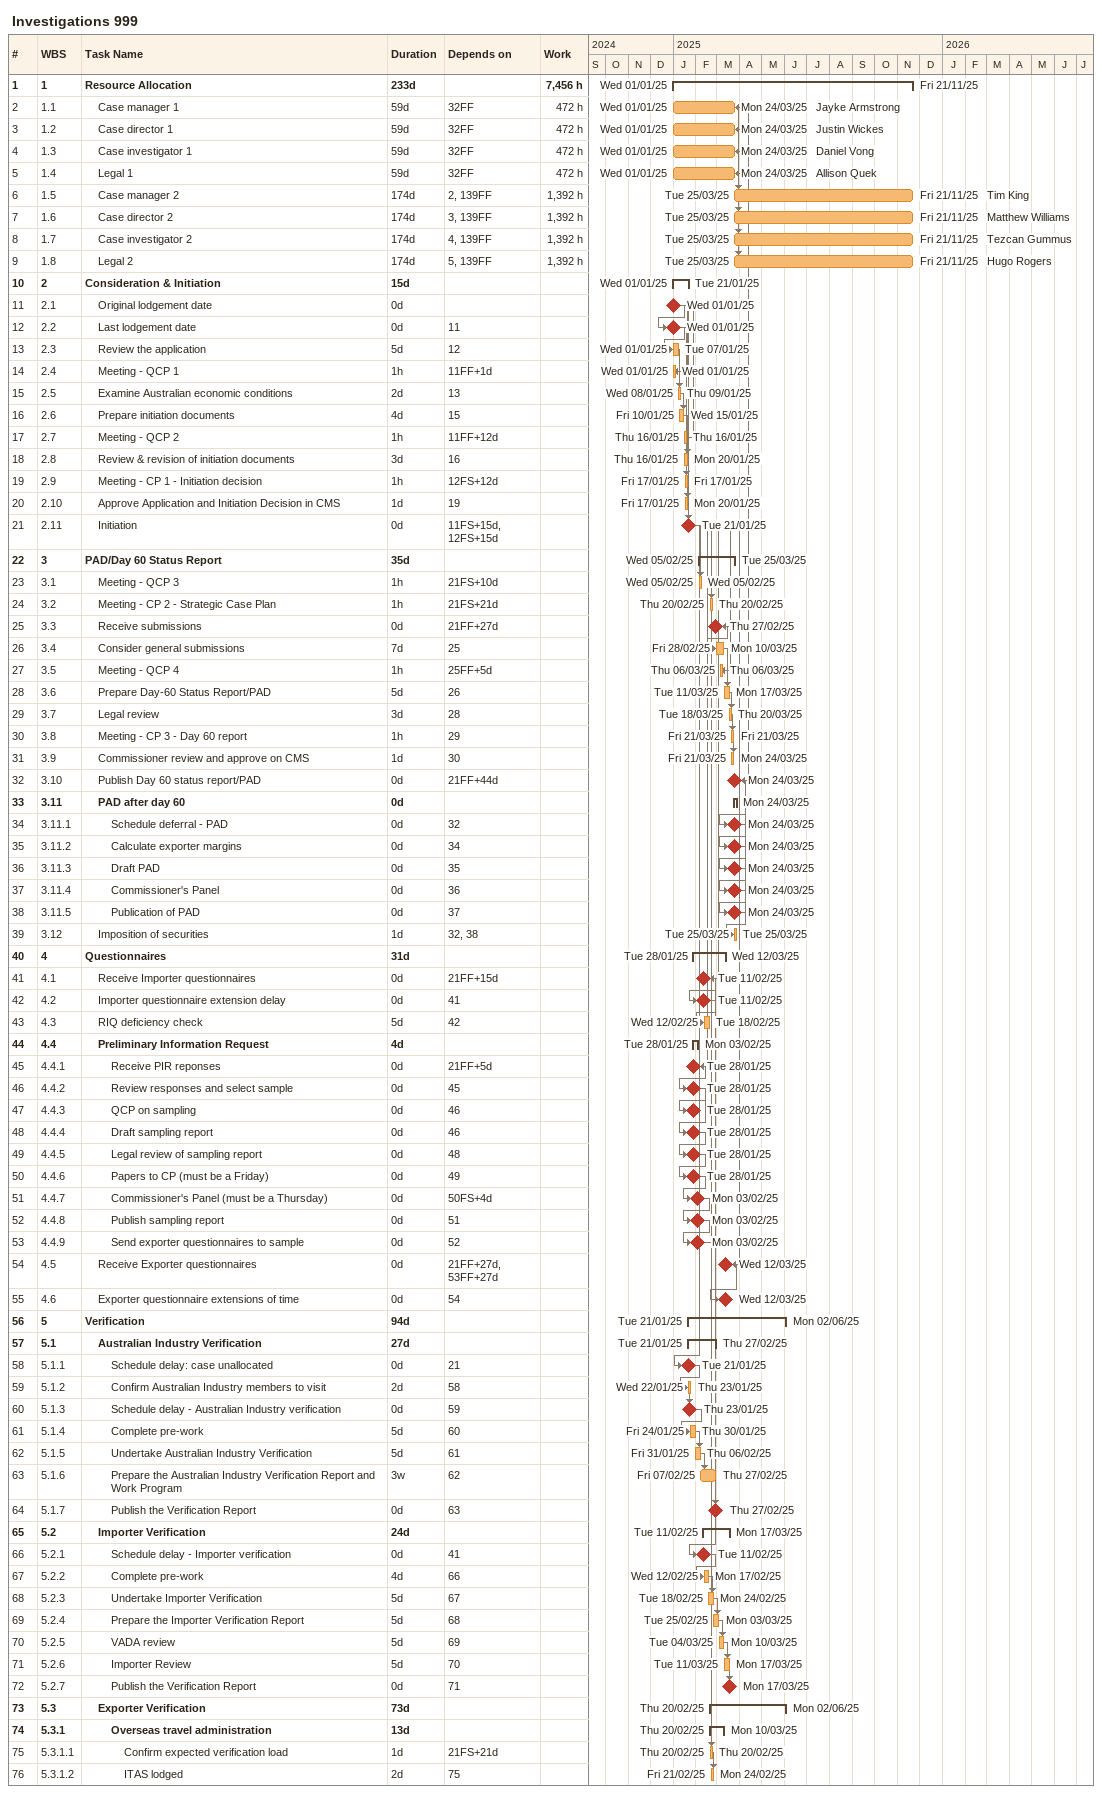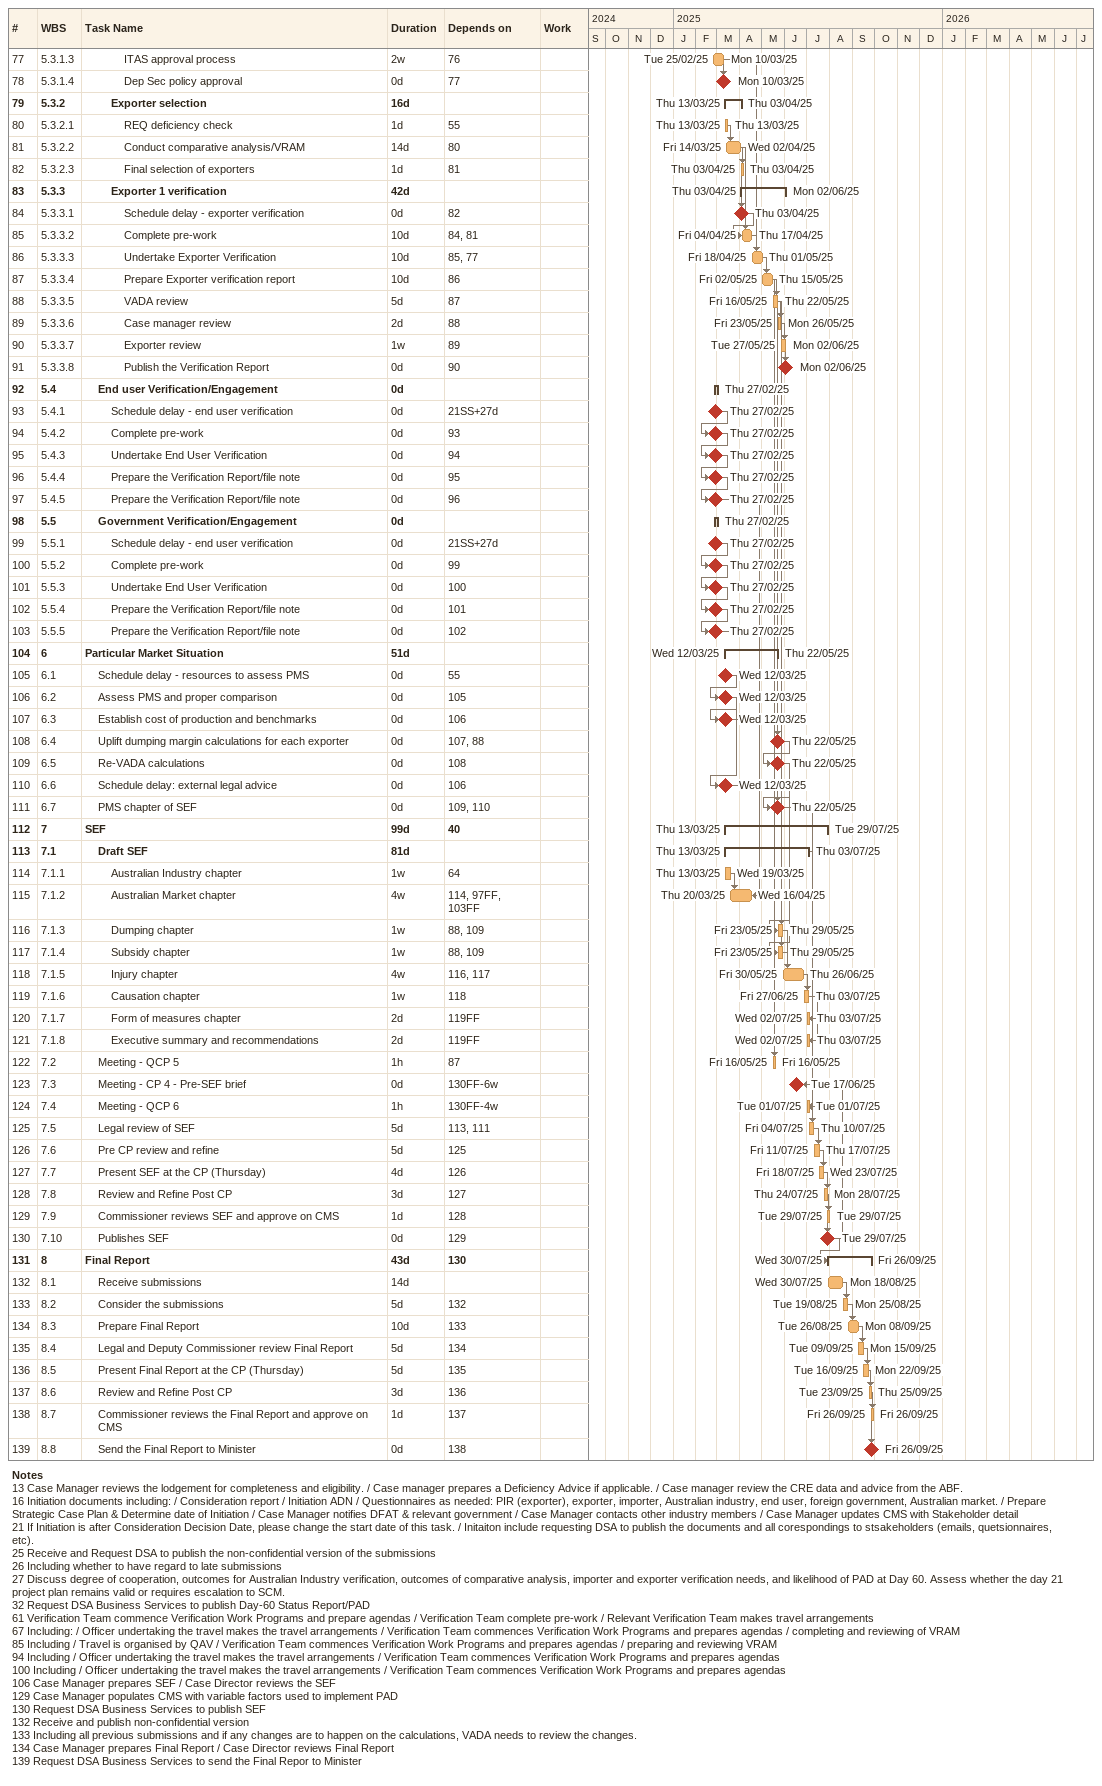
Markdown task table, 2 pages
Investigations 999

| ID | WBS | Task | Duration | Start | Finish | Predecessors | Resources | Work (h) |
|---|---|---|---|---|---|---|---|---|
| 1 | 1 | **Resource Allocation** | 233d | 2025-01-01 | 2025-11-21 |  |  | 7456 |
| 2 | 1.1 | Case manager 1 | 59d | 2025-01-01 | 2025-03-24 | 32FF | Jayke Armstrong | 472 |
| 3 | 1.2 | Case director 1 | 59d | 2025-01-01 | 2025-03-24 | 32FF | Justin Wickes | 472 |
| 4 | 1.3 | Case investigator 1 | 59d | 2025-01-01 | 2025-03-24 | 32FF | Daniel Vong | 472 |
| 5 | 1.4 | Legal 1 | 59d | 2025-01-01 | 2025-03-24 | 32FF | Allison Quek | 472 |
| 6 | 1.5 | Case manager 2 | 174d | 2025-03-25 | 2025-11-21 | 2, 139FF | Tim King | 1392 |
| 7 | 1.6 | Case director 2 | 174d | 2025-03-25 | 2025-11-21 | 3, 139FF | Matthew Williams | 1392 |
| 8 | 1.7 | Case investigator 2 | 174d | 2025-03-25 | 2025-11-21 | 4, 139FF | Tezcan Gummus | 1392 |
| 9 | 1.8 | Legal 2 | 174d | 2025-03-25 | 2025-11-21 | 5, 139FF | Hugo Rogers | 1392 |
| 10 | 2 | **Consideration & Initiation** | 15d | 2025-01-01 | 2025-01-21 |  |  |  |
| 11 | 2.1 | Original lodgement date | 0d | 2025-01-01 | 2025-01-01 |  |  |  |
| 12 | 2.2 | Last lodgement date | 0d | 2025-01-01 | 2025-01-01 | 11 |  |  |
| 13 | 2.3 | Review the application | 5d | 2025-01-01 | 2025-01-07 | 12 |  |  |
| 14 | 2.4 | Meeting - QCP 1 | 1h | 2025-01-01 | 2025-01-01 | 11FF+1d |  |  |
| 15 | 2.5 | Examine Australian economic conditions | 2d | 2025-01-08 | 2025-01-09 | 13 |  |  |
| 16 | 2.6 | Prepare initiation documents | 4d | 2025-01-10 | 2025-01-15 | 15 |  |  |
| 17 | 2.7 | Meeting - QCP 2 | 1h | 2025-01-16 | 2025-01-16 | 11FF+12d |  |  |
| 18 | 2.8 | Review & revision of initiation documents | 3d | 2025-01-16 | 2025-01-20 | 16 |  |  |
| 19 | 2.9 | Meeting - CP 1 - Initiation decision | 1h | 2025-01-17 | 2025-01-17 | 12FS+12d |  |  |
| 20 | 2.10 | Approve Application and Initiation Decision in CMS | 1d | 2025-01-17 | 2025-01-20 | 19 |  |  |
| 21 | 2.11 | Initiation | 0d | 2025-01-21 | 2025-01-21 | 11FS+15d, 12FS+15d |  |  |
| 22 | 3 | **PAD/Day 60 Status Report** | 35d | 2025-02-05 | 2025-03-25 |  |  |  |
| 23 | 3.1 | Meeting - QCP 3 | 1h | 2025-02-05 | 2025-02-05 | 21FS+10d |  |  |
| 24 | 3.2 | Meeting - CP 2 - Strategic Case Plan | 1h | 2025-02-20 | 2025-02-20 | 21FS+21d |  |  |
| 25 | 3.3 | Receive submissions | 0d | 2025-02-27 | 2025-02-27 | 21FF+27d |  |  |
| 26 | 3.4 | Consider general submissions | 7d | 2025-02-28 | 2025-03-10 | 25 |  |  |
| 27 | 3.5 | Meeting - QCP 4 | 1h | 2025-03-06 | 2025-03-06 | 25FF+5d |  |  |
| 28 | 3.6 | Prepare Day-60 Status Report/PAD | 5d | 2025-03-11 | 2025-03-17 | 26 |  |  |
| 29 | 3.7 | Legal review | 3d | 2025-03-18 | 2025-03-20 | 28 |  |  |
| 30 | 3.8 | Meeting - CP 3 - Day 60 report | 1h | 2025-03-21 | 2025-03-21 | 29 |  |  |
| 31 | 3.9 | Commissioner review and approve on CMS | 1d | 2025-03-21 | 2025-03-24 | 30 |  |  |
| 32 | 3.10 | Publish Day 60 status report/PAD | 0d | 2025-03-24 | 2025-03-24 | 21FF+44d |  |  |
| 33 | 3.11 | **PAD after day 60** | 0d | 2025-03-24 | 2025-03-24 |  |  |  |
| 34 | 3.11.1 | Schedule deferral - PAD | 0d | 2025-03-24 | 2025-03-24 | 32 |  |  |
| 35 | 3.11.2 | Calculate exporter margins | 0d | 2025-03-24 | 2025-03-24 | 34 |  |  |
| 36 | 3.11.3 | Draft PAD | 0d | 2025-03-24 | 2025-03-24 | 35 |  |  |
| 37 | 3.11.4 | Commissioner's Panel | 0d | 2025-03-24 | 2025-03-24 | 36 |  |  |
| 38 | 3.11.5 | Publication of PAD | 0d | 2025-03-24 | 2025-03-24 | 37 |  |  |
| 39 | 3.12 | Imposition of securities | 1d | 2025-03-25 | 2025-03-25 | 32, 38 |  |  |
| 40 | 4 | **Questionnaires** | 31d | 2025-01-28 | 2025-03-12 |  |  |  |
| 41 | 4.1 | Receive Importer questionnaires | 0d | 2025-02-11 | 2025-02-11 | 21FF+15d |  |  |
| 42 | 4.2 | Importer questionnaire extension delay | 0d | 2025-02-11 | 2025-02-11 | 41 |  |  |
| 43 | 4.3 | RIQ deficiency check | 5d | 2025-02-12 | 2025-02-18 | 42 |  |  |
| 44 | 4.4 | **Preliminary Information Request** | 4d | 2025-01-28 | 2025-02-03 |  |  |  |
| 45 | 4.4.1 | Receive PIR reponses | 0d | 2025-01-28 | 2025-01-28 | 21FF+5d |  |  |
| 46 | 4.4.2 | Review responses and select sample | 0d | 2025-01-28 | 2025-01-28 | 45 |  |  |
| 47 | 4.4.3 | QCP on sampling | 0d | 2025-01-28 | 2025-01-28 | 46 |  |  |
| 48 | 4.4.4 | Draft sampling report | 0d | 2025-01-28 | 2025-01-28 | 46 |  |  |
| 49 | 4.4.5 | Legal review of sampling report | 0d | 2025-01-28 | 2025-01-28 | 48 |  |  |
| 50 | 4.4.6 | Papers to CP (must be a Friday) | 0d | 2025-01-28 | 2025-01-28 | 49 |  |  |
| 51 | 4.4.7 | Commissioner's Panel (must be a Thursday) | 0d | 2025-02-03 | 2025-02-03 | 50FS+4d |  |  |
| 52 | 4.4.8 | Publish sampling report | 0d | 2025-02-03 | 2025-02-03 | 51 |  |  |
| 53 | 4.4.9 | Send exporter questionnaires to sample | 0d | 2025-02-03 | 2025-02-03 | 52 |  |  |
| 54 | 4.5 | Receive Exporter questionnaires | 0d | 2025-03-12 | 2025-03-12 | 21FF+27d, 53FF+27d |  |  |
| 55 | 4.6 | Exporter questionnaire extensions of time | 0d | 2025-03-12 | 2025-03-12 | 54 |  |  |
| 56 | 5 | **Verification** | 94d | 2025-01-21 | 2025-06-02 |  |  |  |
| 57 | 5.1 | **Australian Industry Verification** | 27d | 2025-01-21 | 2025-02-27 |  |  |  |
| 58 | 5.1.1 | Schedule delay: case unallocated | 0d | 2025-01-21 | 2025-01-21 | 21 |  |  |
| 59 | 5.1.2 | Confirm Australian Industry members to visit | 2d | 2025-01-22 | 2025-01-23 | 58 |  |  |
| 60 | 5.1.3 | Schedule delay - Australian Industry verification | 0d | 2025-01-23 | 2025-01-23 | 59 |  |  |
| 61 | 5.1.4 | Complete pre-work | 5d | 2025-01-24 | 2025-01-30 | 60 |  |  |
| 62 | 5.1.5 | Undertake Australian Industry Verification | 5d | 2025-01-31 | 2025-02-06 | 61 |  |  |
| 63 | 5.1.6 | Prepare the Australian Industry Verification Report and Work Program | 3w | 2025-02-07 | 2025-02-27 | 62 |  |  |
| 64 | 5.1.7 | Publish the Verification Report | 0d | 2025-02-27 | 2025-02-27 | 63 |  |  |
| 65 | 5.2 | **Importer Verification** | 24d | 2025-02-11 | 2025-03-17 |  |  |  |
| 66 | 5.2.1 | Schedule delay - Importer verification | 0d | 2025-02-11 | 2025-02-11 | 41 |  |  |
| 67 | 5.2.2 | Complete pre-work | 4d | 2025-02-12 | 2025-02-17 | 66 |  |  |
| 68 | 5.2.3 | Undertake Importer Verification | 5d | 2025-02-18 | 2025-02-24 | 67 |  |  |
| 69 | 5.2.4 | Prepare the Importer Verification Report | 5d | 2025-02-25 | 2025-03-03 | 68 |  |  |
| 70 | 5.2.5 | VADA review | 5d | 2025-03-04 | 2025-03-10 | 69 |  |  |
| 71 | 5.2.6 | Importer Review | 5d | 2025-03-11 | 2025-03-17 | 70 |  |  |
| 72 | 5.2.7 | Publish the Verification Report | 0d | 2025-03-17 | 2025-03-17 | 71 |  |  |
| 73 | 5.3 | **Exporter Verification** | 73d | 2025-02-20 | 2025-06-02 |  |  |  |
| 74 | 5.3.1 | **Overseas travel administration** | 13d | 2025-02-20 | 2025-03-10 |  |  |  |
| 75 | 5.3.1.1 | Confirm expected verification load | 1d | 2025-02-20 | 2025-02-20 | 21FS+21d |  |  |
| 76 | 5.3.1.2 | ITAS lodged | 2d | 2025-02-21 | 2025-02-24 | 75 |  |  |
| 77 | 5.3.1.3 | ITAS approval process | 2w | 2025-02-25 | 2025-03-10 | 76 |  |  |
| 78 | 5.3.1.4 | Dep Sec policy approval | 0d | 2025-03-10 | 2025-03-10 | 77 |  |  |
| 79 | 5.3.2 | **Exporter selection** | 16d | 2025-03-13 | 2025-04-03 |  |  |  |
| 80 | 5.3.2.1 | REQ deficiency check | 1d | 2025-03-13 | 2025-03-13 | 55 |  |  |
| 81 | 5.3.2.2 | Conduct comparative analysis/VRAM | 14d | 2025-03-14 | 2025-04-02 | 80 |  |  |
| 82 | 5.3.2.3 | Final selection of exporters | 1d | 2025-04-03 | 2025-04-03 | 81 |  |  |
| 83 | 5.3.3 | **Exporter 1 verification** | 42d | 2025-04-03 | 2025-06-02 |  |  |  |
| 84 | 5.3.3.1 | Schedule delay - exporter verification | 0d | 2025-04-03 | 2025-04-03 | 82 |  |  |
| 85 | 5.3.3.2 | Complete pre-work | 10d | 2025-04-04 | 2025-04-17 | 84, 81 |  |  |
| 86 | 5.3.3.3 | Undertake Exporter Verification | 10d | 2025-04-18 | 2025-05-01 | 85, 77 |  |  |
| 87 | 5.3.3.4 | Prepare Exporter verification report | 10d | 2025-05-02 | 2025-05-15 | 86 |  |  |
| 88 | 5.3.3.5 | VADA review | 5d | 2025-05-16 | 2025-05-22 | 87 |  |  |
| 89 | 5.3.3.6 | Case manager review | 2d | 2025-05-23 | 2025-05-26 | 88 |  |  |
| 90 | 5.3.3.7 | Exporter review | 1w | 2025-05-27 | 2025-06-02 | 89 |  |  |
| 91 | 5.3.3.8 | Publish the Verification Report | 0d | 2025-06-02 | 2025-06-02 | 90 |  |  |
| 92 | 5.4 | **End user Verification/Engagement** | 0d | 2025-02-27 | 2025-02-27 |  |  |  |
| 93 | 5.4.1 | Schedule delay - end user verification | 0d | 2025-02-27 | 2025-02-27 | 21SS+27d |  |  |
| 94 | 5.4.2 | Complete pre-work | 0d | 2025-02-27 | 2025-02-27 | 93 |  |  |
| 95 | 5.4.3 | Undertake End User Verification | 0d | 2025-02-27 | 2025-02-27 | 94 |  |  |
| 96 | 5.4.4 | Prepare the Verification Report/file note | 0d | 2025-02-27 | 2025-02-27 | 95 |  |  |
| 97 | 5.4.5 | Prepare the Verification Report/file note | 0d | 2025-02-27 | 2025-02-27 | 96 |  |  |
| 98 | 5.5 | **Government Verification/Engagement** | 0d | 2025-02-27 | 2025-02-27 |  |  |  |
| 99 | 5.5.1 | Schedule delay - end user verification | 0d | 2025-02-27 | 2025-02-27 | 21SS+27d |  |  |
| 100 | 5.5.2 | Complete pre-work | 0d | 2025-02-27 | 2025-02-27 | 99 |  |  |
| 101 | 5.5.3 | Undertake End User Verification | 0d | 2025-02-27 | 2025-02-27 | 100 |  |  |
| 102 | 5.5.4 | Prepare the Verification Report/file note | 0d | 2025-02-27 | 2025-02-27 | 101 |  |  |
| 103 | 5.5.5 | Prepare the Verification Report/file note | 0d | 2025-02-27 | 2025-02-27 | 102 |  |  |
| 104 | 6 | **Particular Market Situation** | 51d | 2025-03-12 | 2025-05-22 |  |  |  |
| 105 | 6.1 | Schedule delay - resources to assess PMS | 0d | 2025-03-12 | 2025-03-12 | 55 |  |  |
| 106 | 6.2 | Assess PMS and proper comparison | 0d | 2025-03-12 | 2025-03-12 | 105 |  |  |
| 107 | 6.3 | Establish cost of production and benchmarks | 0d | 2025-03-12 | 2025-03-12 | 106 |  |  |
| 108 | 6.4 | Uplift dumping margin calculations for each exporter | 0d | 2025-05-22 | 2025-05-22 | 107, 88 |  |  |
| 109 | 6.5 | Re-VADA calculations | 0d | 2025-05-22 | 2025-05-22 | 108 |  |  |
| 110 | 6.6 | Schedule delay: external legal advice | 0d | 2025-03-12 | 2025-03-12 | 106 |  |  |
| 111 | 6.7 | PMS chapter of SEF | 0d | 2025-05-22 | 2025-05-22 | 109, 110 |  |  |
| 112 | 7 | **SEF** | 99d | 2025-03-13 | 2025-07-29 | 40 |  |  |
| 113 | 7.1 | **Draft SEF** | 81d | 2025-03-13 | 2025-07-03 |  |  |  |
| 114 | 7.1.1 | Australian Industry chapter | 1w | 2025-03-13 | 2025-03-19 | 64 |  |  |
| 115 | 7.1.2 | Australian Market chapter | 4w | 2025-03-20 | 2025-04-16 | 114, 97FF, 103FF |  |  |
| 116 | 7.1.3 | Dumping chapter | 1w | 2025-05-23 | 2025-05-29 | 88, 109 |  |  |
| 117 | 7.1.4 | Subsidy chapter | 1w | 2025-05-23 | 2025-05-29 | 88, 109 |  |  |
| 118 | 7.1.5 | Injury chapter | 4w | 2025-05-30 | 2025-06-26 | 116, 117 |  |  |
| 119 | 7.1.6 | Causation chapter | 1w | 2025-06-27 | 2025-07-03 | 118 |  |  |
| 120 | 7.1.7 | Form of measures chapter | 2d | 2025-07-02 | 2025-07-03 | 119FF |  |  |
| 121 | 7.1.8 | Executive summary and recommendations | 2d | 2025-07-02 | 2025-07-03 | 119FF |  |  |
| 122 | 7.2 | Meeting - QCP 5 | 1h | 2025-05-16 | 2025-05-16 | 87 |  |  |
| 123 | 7.3 | Meeting - CP 4 - Pre-SEF brief | 0d | 2025-06-17 | 2025-06-17 | 130FF-6w |  |  |
| 124 | 7.4 | Meeting - QCP 6 | 1h | 2025-07-01 | 2025-07-01 | 130FF-4w |  |  |
| 125 | 7.5 | Legal review of SEF | 5d | 2025-07-04 | 2025-07-10 | 113, 111 |  |  |
| 126 | 7.6 | Pre CP review and refine | 5d | 2025-07-11 | 2025-07-17 | 125 |  |  |
| 127 | 7.7 | Present SEF at the CP (Thursday) | 4d | 2025-07-18 | 2025-07-23 | 126 |  |  |
| 128 | 7.8 | Review and Refine Post CP | 3d | 2025-07-24 | 2025-07-28 | 127 |  |  |
| 129 | 7.9 | Commissioner reviews SEF and approve on CMS | 1d | 2025-07-29 | 2025-07-29 | 128 |  |  |
| 130 | 7.10 | Publishes SEF | 0d | 2025-07-29 | 2025-07-29 | 129 |  |  |
| 131 | 8 | **Final Report** | 43d | 2025-07-30 | 2025-09-26 | 130 |  |  |
| 132 | 8.1 | Receive submissions | 14d | 2025-07-30 | 2025-08-18 |  |  |  |
| 133 | 8.2 | Consider the submissions | 5d | 2025-08-19 | 2025-08-25 | 132 |  |  |
| 134 | 8.3 | Prepare Final Report | 10d | 2025-08-26 | 2025-09-08 | 133 |  |  |
| 135 | 8.4 | Legal and Deputy Commissioner review Final Report | 5d | 2025-09-09 | 2025-09-15 | 134 |  |  |
| 136 | 8.5 | Present Final Report at the CP (Thursday) | 5d | 2025-09-16 | 2025-09-22 | 135 |  |  |
| 137 | 8.6 | Review and Refine Post CP | 3d | 2025-09-23 | 2025-09-25 | 136 |  |  |
| 138 | 8.7 | Commissioner reviews the Final Report and approve on CMS | 1d | 2025-09-26 | 2025-09-26 | 137 |  |  |
| 139 | 8.8 | Send the Final Report to Minister | 0d | 2025-09-26 | 2025-09-26 | 138 |  |  |

Notes
- 13: Case Manager reviews the lodgement for completeness and eligibility. / Case manager prepares a Deficiency Advice if applicable. / Case manager review the CRE data and advice from the ABF.
- 16: Initiation documents including: / Consideration report / Initiation ADN / Questionnaires as needed: PIR (exporter), exporter, importer, Australian industry, end user, foreign government, Australian market. / Prepare Strategic Case Plan & Determine date of Initiation / Case Manager notifies DFAT & relevant government / Case Manager contacts other industry members / Case Manager updates CMS with Stakeholder detail
- 21: If Initiation is after Consideration Decision Date, please change the start date of this task. / Initaiton include requesting DSA to publish the documents and all corespondings to stsakeholders (emails, quetsionnaires, etc).
- 25: Receive and Request DSA to publish the non-confidential version of the submissions
- 26: Including whether to have regard to late submissions
- 27: Discuss degree of cooperation, outcomes for Australian Industry verification, outcomes of comparative analysis, importer and exporter verification needs, and likelihood of PAD at Day 60. Assess whether the day 21 project plan remains valid or requires escalation to SCM.
- 32: Request DSA Business Services to publish Day-60 Status Report/PAD
- 61: Verification Team commence Verification Work Programs and prepare agendas / Verification Team complete pre-work / Relevant Verification Team makes travel arrangements
- 67: Including: / Officer undertaking the travel makes the travel arrangements / Verification Team commences Verification Work Programs and prepares agendas / completing and reviewing of VRAM
- 85: Including / Travel is organised by QAV / Verification Team commences Verification Work Programs and prepares agendas / preparing and reviewing VRAM
- 94: Including / Officer undertaking the travel makes the travel arrangements / Verification Team commences Verification Work Programs and prepares agendas
- 100: Including / Officer undertaking the travel makes the travel arrangements / Verification Team commences Verification Work Programs and prepares agendas
- 106: Case Manager prepares SEF / Case Director reviews the SEF
- 129: Case Manager populates CMS with variable factors used to implement PAD
- 130: Request DSA Business Services to publish SEF
- 132: Receive and publish non-confidential version
- 133: Including all previous submissions and if any changes are to happen on the calculations, VADA needs to review the changes.
- 134: Case Manager prepares Final Report / Case Director reviews Final Report
- 139: Request DSA Business Services to send the Final Repor to Minister
